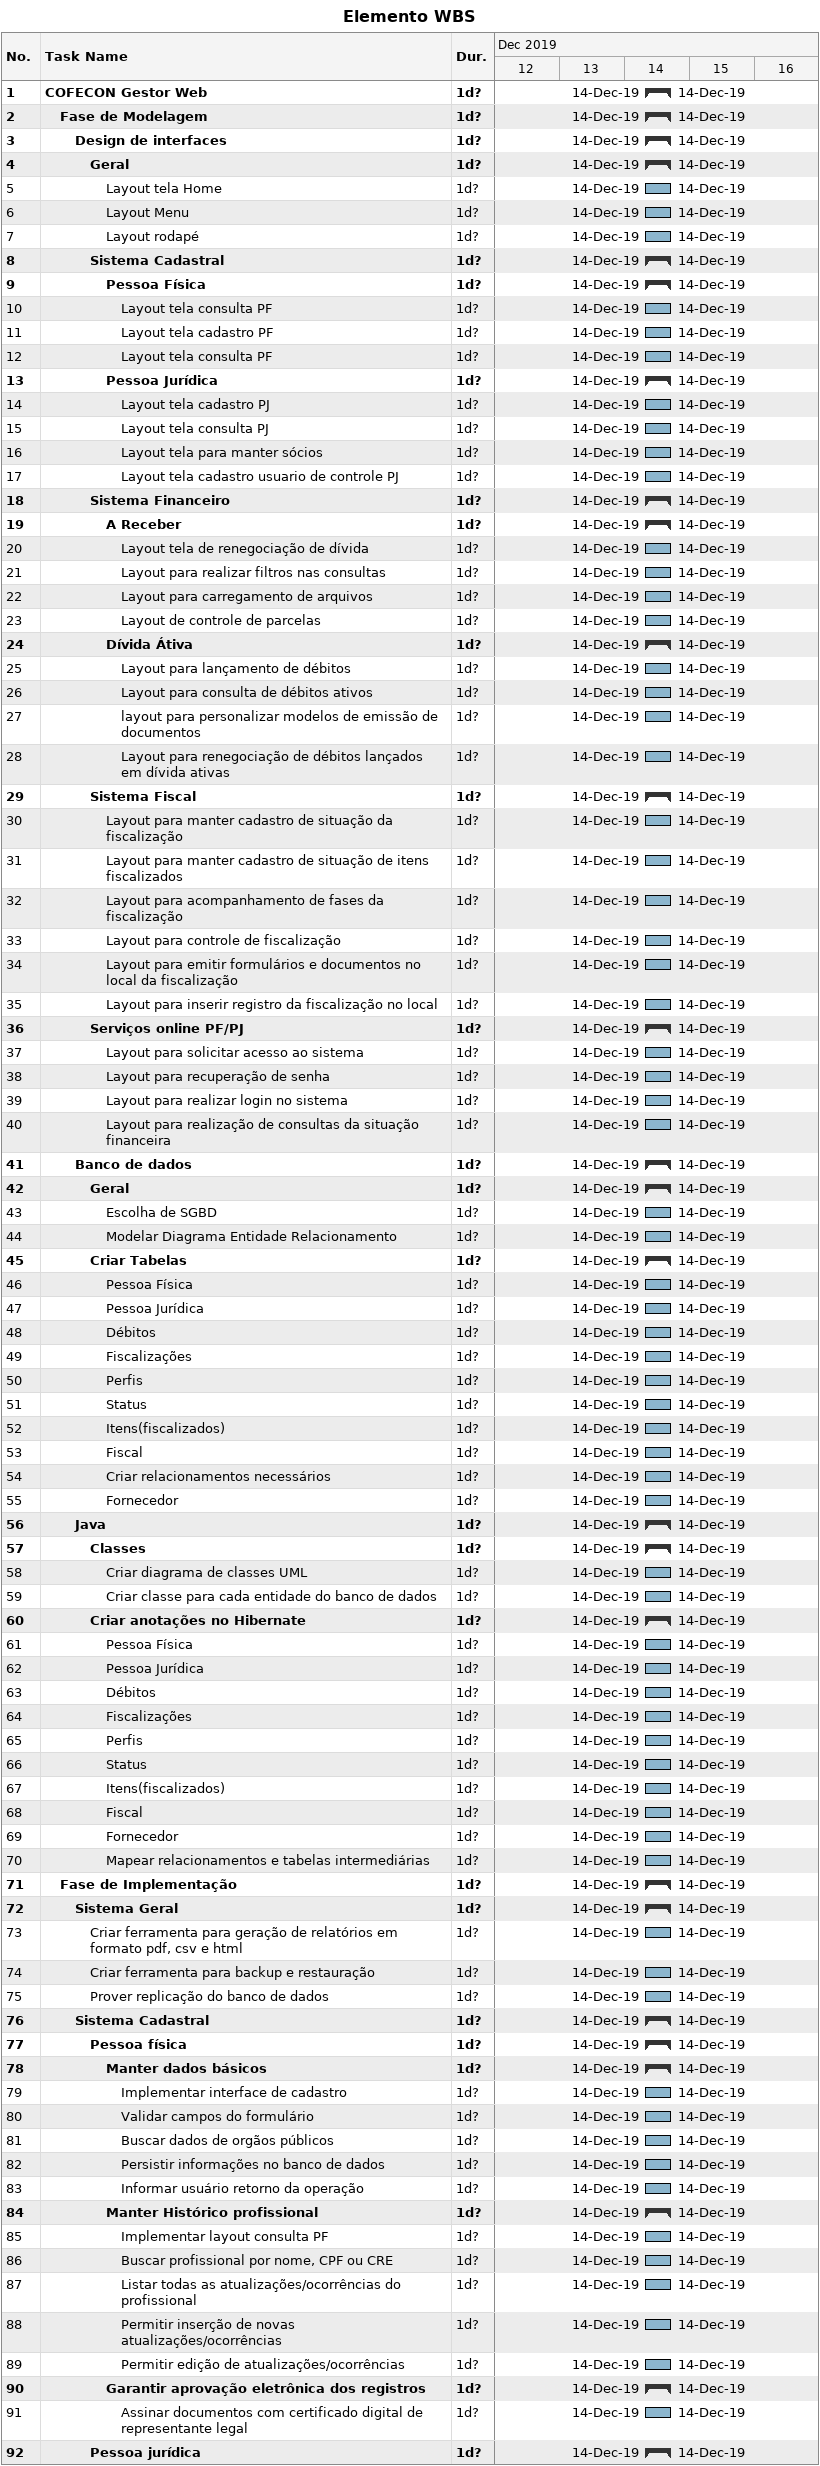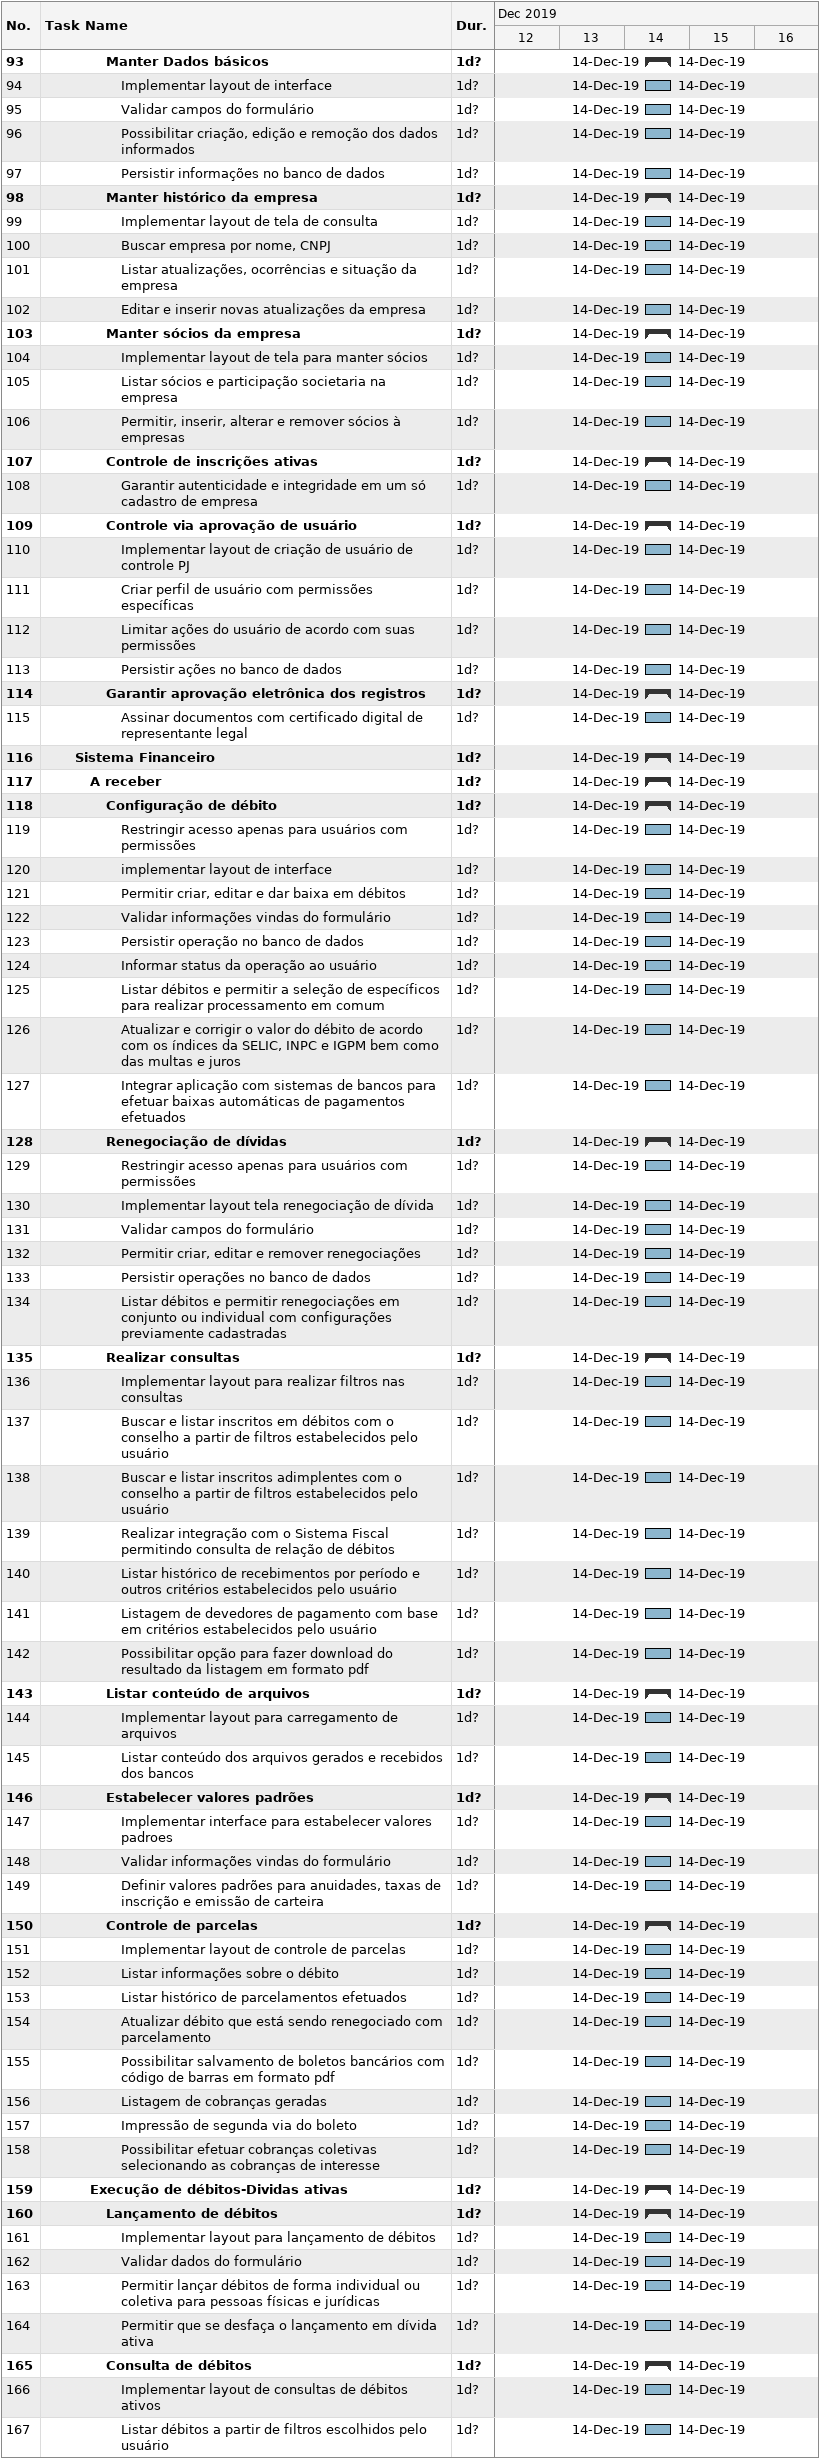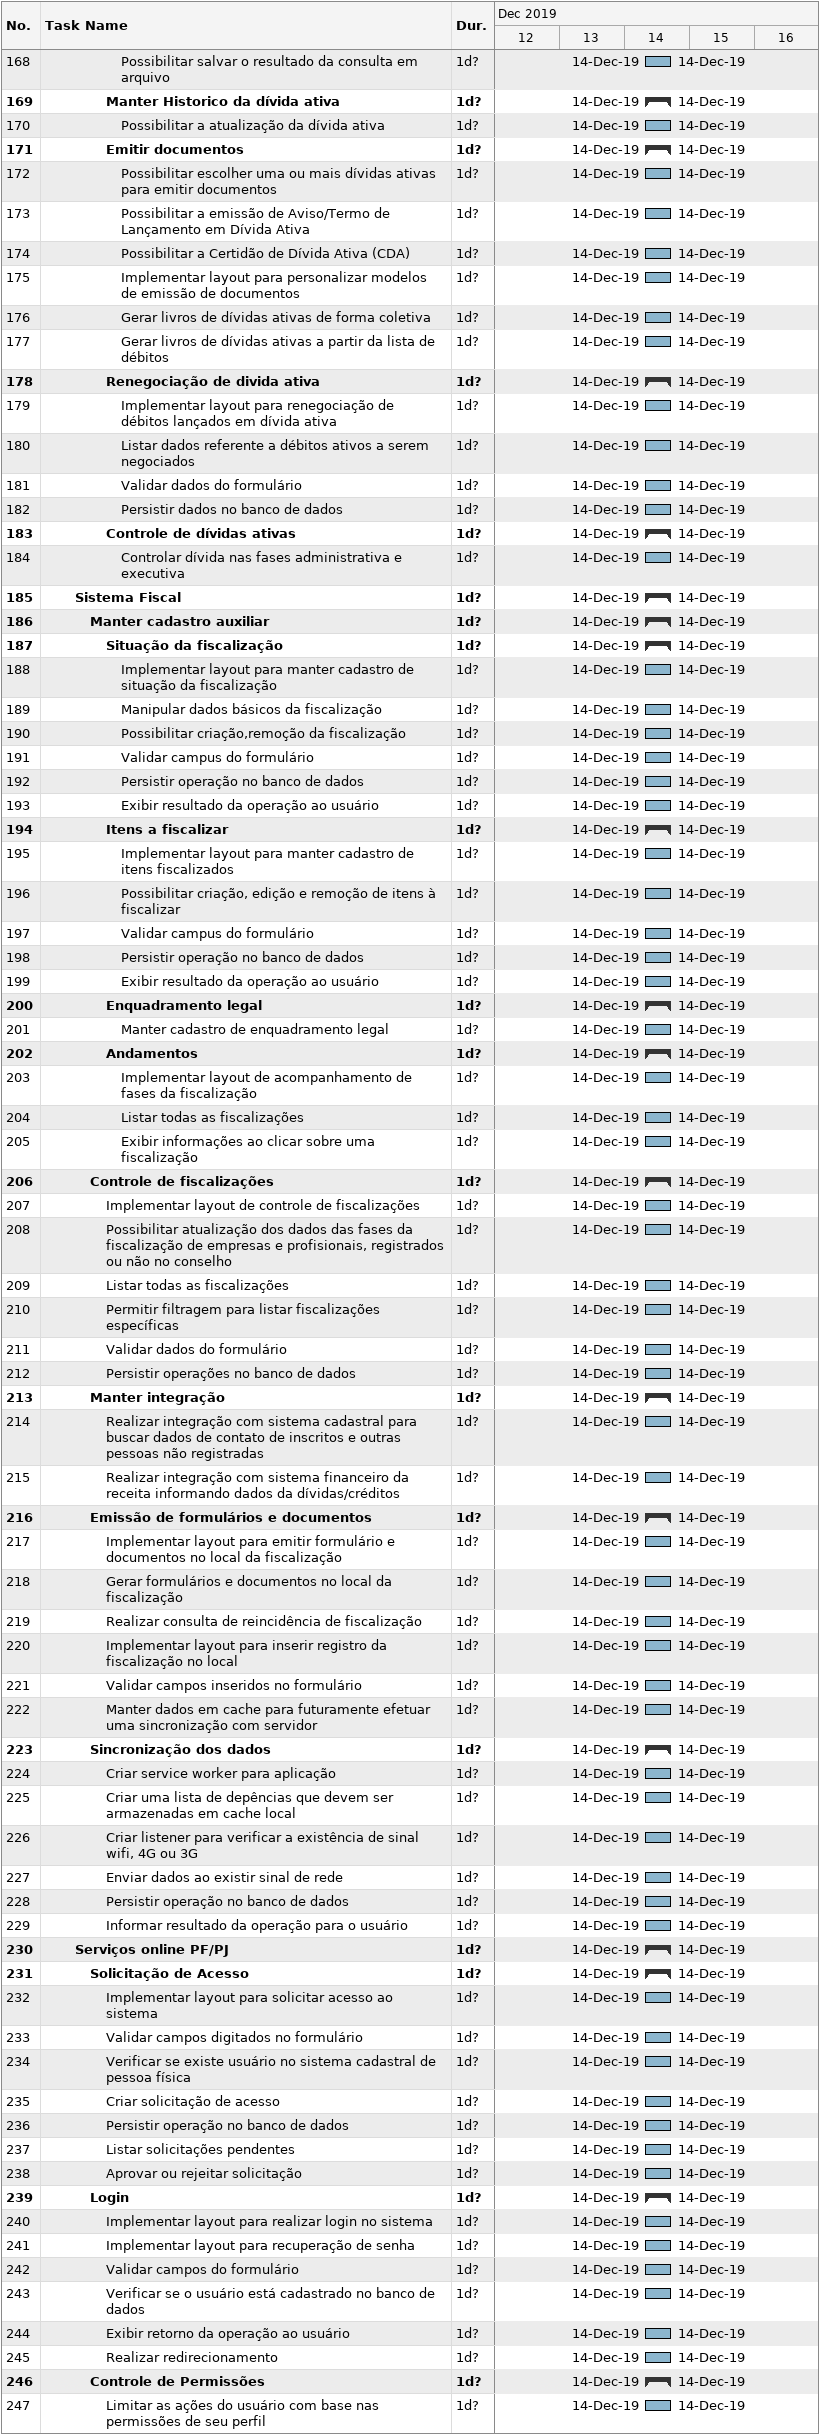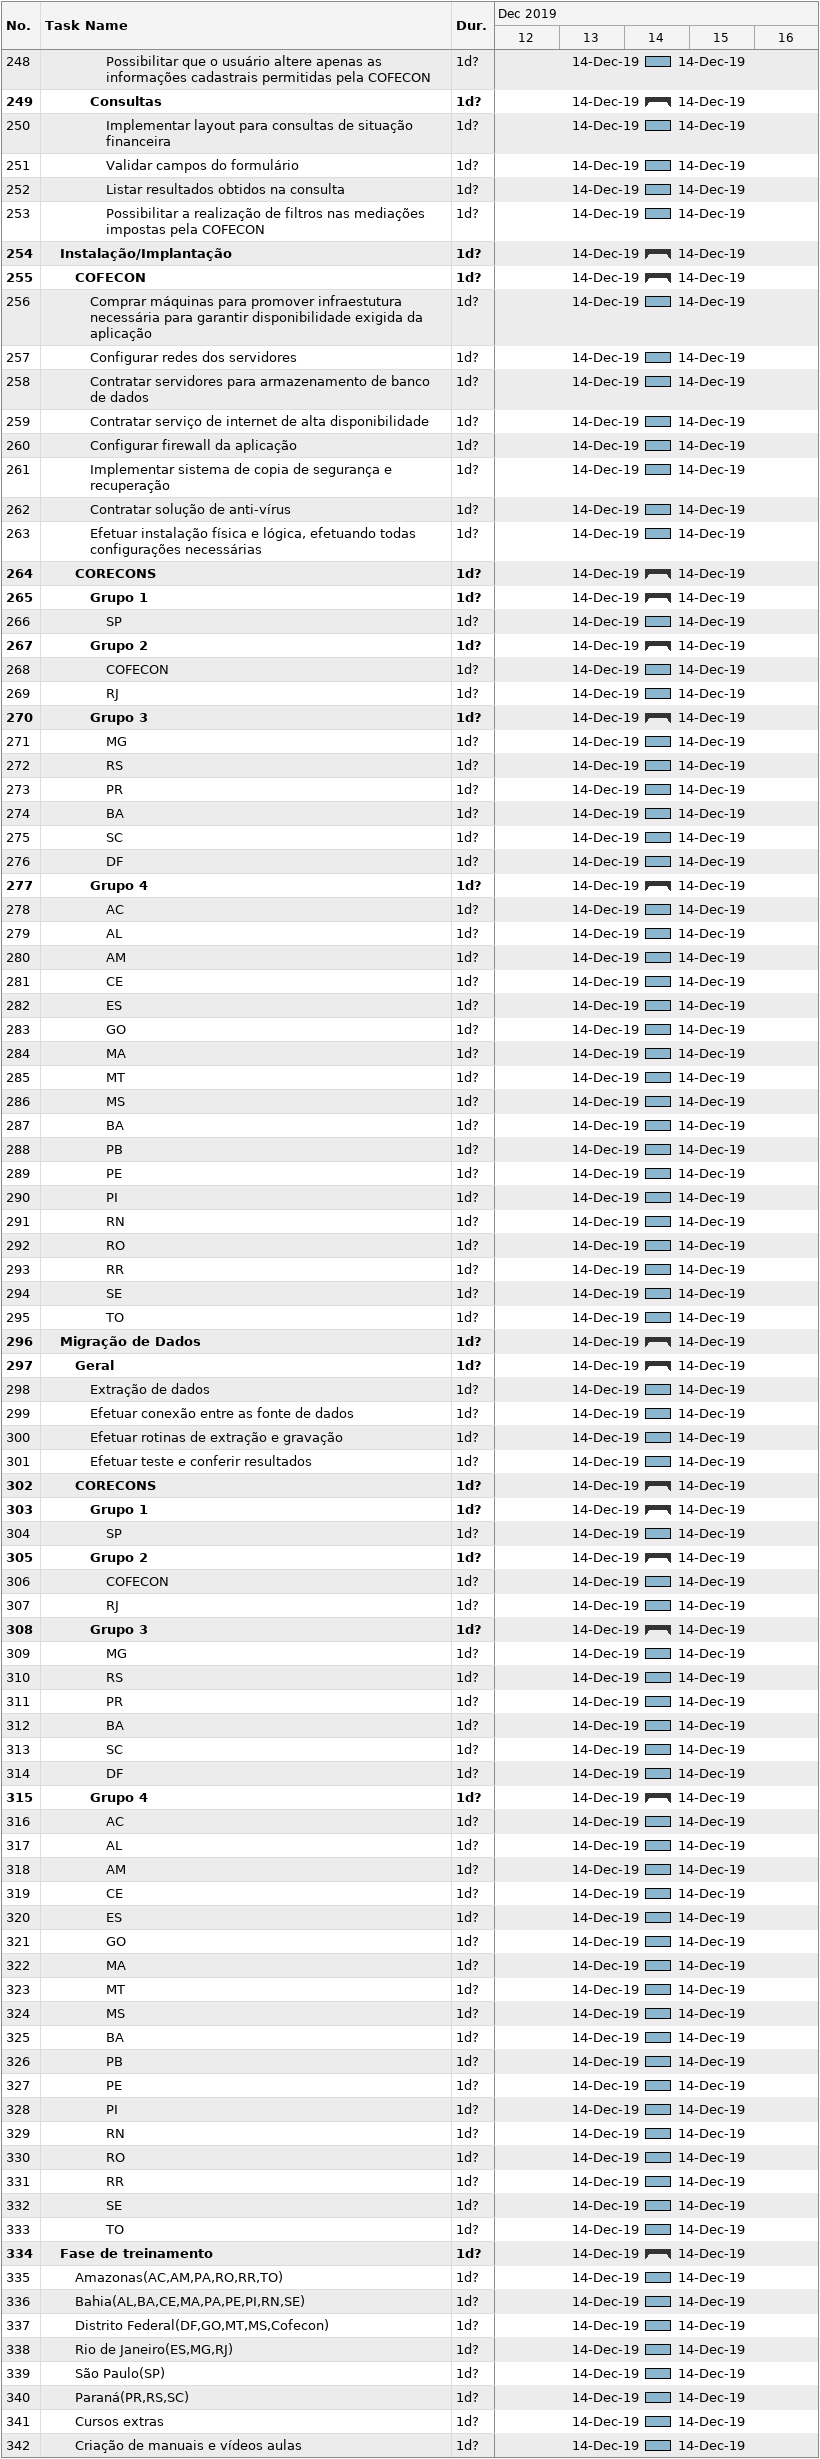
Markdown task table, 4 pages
Elemento WBS

| ID | Level | Task | Duration | Start | Finish |
|---|---|---|---|---|---|
| 1 | 1 | **COFECON Gestor Web** | 1d? | 2019-12-14 | 2019-12-14 |
| 2 | 2 | **Fase de Modelagem** | 1d? | 2019-12-14 | 2019-12-14 |
| 3 | 3 | **Design de interfaces** | 1d? | 2019-12-14 | 2019-12-14 |
| 4 | 4 | **Geral** | 1d? | 2019-12-14 | 2019-12-14 |
| 5 | 5 | Layout tela Home | 1d? | 2019-12-14 | 2019-12-14 |
| 6 | 5 | Layout Menu | 1d? | 2019-12-14 | 2019-12-14 |
| 7 | 5 | Layout rodapé | 1d? | 2019-12-14 | 2019-12-14 |
| 8 | 4 | **Sistema Cadastral** | 1d? | 2019-12-14 | 2019-12-14 |
| 9 | 5 | **Pessoa Física** | 1d? | 2019-12-14 | 2019-12-14 |
| 10 | 6 | Layout tela consulta PF | 1d? | 2019-12-14 | 2019-12-14 |
| 11 | 6 | Layout tela cadastro PF | 1d? | 2019-12-14 | 2019-12-14 |
| 12 | 6 | Layout tela consulta PF | 1d? | 2019-12-14 | 2019-12-14 |
| 13 | 5 | **Pessoa Jurídica** | 1d? | 2019-12-14 | 2019-12-14 |
| 14 | 6 | Layout tela cadastro PJ | 1d? | 2019-12-14 | 2019-12-14 |
| 15 | 6 | Layout tela consulta PJ | 1d? | 2019-12-14 | 2019-12-14 |
| 16 | 6 | Layout tela para manter sócios | 1d? | 2019-12-14 | 2019-12-14 |
| 17 | 6 | Layout tela cadastro usuario de controle PJ | 1d? | 2019-12-14 | 2019-12-14 |
| 18 | 4 | **Sistema Financeiro** | 1d? | 2019-12-14 | 2019-12-14 |
| 19 | 5 | **A Receber** | 1d? | 2019-12-14 | 2019-12-14 |
| 20 | 6 | Layout tela de renegociação de dívida | 1d? | 2019-12-14 | 2019-12-14 |
| 21 | 6 | Layout para realizar filtros nas consultas | 1d? | 2019-12-14 | 2019-12-14 |
| 22 | 6 | Layout para carregamento de arquivos | 1d? | 2019-12-14 | 2019-12-14 |
| 23 | 6 | Layout de controle de parcelas | 1d? | 2019-12-14 | 2019-12-14 |
| 24 | 5 | **Dívida Átiva** | 1d? | 2019-12-14 | 2019-12-14 |
| 25 | 6 | Layout para lançamento de débitos | 1d? | 2019-12-14 | 2019-12-14 |
| 26 | 6 | Layout para consulta de débitos ativos | 1d? | 2019-12-14 | 2019-12-14 |
| 27 | 6 | layout para personalizar modelos de emissão de documentos | 1d? | 2019-12-14 | 2019-12-14 |
| 28 | 6 | Layout para renegociação de débitos lançados em dívida ativas | 1d? | 2019-12-14 | 2019-12-14 |
| 29 | 4 | **Sistema Fiscal** | 1d? | 2019-12-14 | 2019-12-14 |
| 30 | 5 | Layout para manter cadastro de situação da fiscalização | 1d? | 2019-12-14 | 2019-12-14 |
| 31 | 5 | Layout para manter cadastro de situação de itens fiscalizados | 1d? | 2019-12-14 | 2019-12-14 |
| 32 | 5 | Layout para acompanhamento de fases da fiscalização | 1d? | 2019-12-14 | 2019-12-14 |
| 33 | 5 | Layout para controle de fiscalização | 1d? | 2019-12-14 | 2019-12-14 |
| 34 | 5 | Layout para emitir formulários e documentos no local da fiscalização | 1d? | 2019-12-14 | 2019-12-14 |
| 35 | 5 | Layout para inserir registro da fiscalização no local | 1d? | 2019-12-14 | 2019-12-14 |
| 36 | 4 | **Serviços online PF/PJ** | 1d? | 2019-12-14 | 2019-12-14 |
| 37 | 5 | Layout para solicitar acesso ao sistema | 1d? | 2019-12-14 | 2019-12-14 |
| 38 | 5 | Layout para recuperação de senha | 1d? | 2019-12-14 | 2019-12-14 |
| 39 | 5 | Layout para realizar login no sistema | 1d? | 2019-12-14 | 2019-12-14 |
| 40 | 5 | Layout para realização de consultas da situação financeira | 1d? | 2019-12-14 | 2019-12-14 |
| 41 | 3 | **Banco de dados** | 1d? | 2019-12-14 | 2019-12-14 |
| 42 | 4 | **Geral** | 1d? | 2019-12-14 | 2019-12-14 |
| 43 | 5 | Escolha de SGBD | 1d? | 2019-12-14 | 2019-12-14 |
| 44 | 5 | Modelar Diagrama Entidade Relacionamento | 1d? | 2019-12-14 | 2019-12-14 |
| 45 | 4 | **Criar Tabelas** | 1d? | 2019-12-14 | 2019-12-14 |
| 46 | 5 | Pessoa Física | 1d? | 2019-12-14 | 2019-12-14 |
| 47 | 5 | Pessoa Jurídica | 1d? | 2019-12-14 | 2019-12-14 |
| 48 | 5 | Débitos | 1d? | 2019-12-14 | 2019-12-14 |
| 49 | 5 | Fiscalizações | 1d? | 2019-12-14 | 2019-12-14 |
| 50 | 5 | Perfis | 1d? | 2019-12-14 | 2019-12-14 |
| 51 | 5 | Status | 1d? | 2019-12-14 | 2019-12-14 |
| 52 | 5 | Itens(fiscalizados) | 1d? | 2019-12-14 | 2019-12-14 |
| 53 | 5 | Fiscal | 1d? | 2019-12-14 | 2019-12-14 |
| 54 | 5 | Criar relacionamentos necessários | 1d? | 2019-12-14 | 2019-12-14 |
| 55 | 5 | Fornecedor | 1d? | 2019-12-14 | 2019-12-14 |
| 56 | 3 | **Java** | 1d? | 2019-12-14 | 2019-12-14 |
| 57 | 4 | **Classes** | 1d? | 2019-12-14 | 2019-12-14 |
| 58 | 5 | Criar diagrama de classes UML | 1d? | 2019-12-14 | 2019-12-14 |
| 59 | 5 | Criar classe para cada entidade do banco de dados | 1d? | 2019-12-14 | 2019-12-14 |
| 60 | 4 | **Criar anotações no Hibernate** | 1d? | 2019-12-14 | 2019-12-14 |
| 61 | 5 | Pessoa Física | 1d? | 2019-12-14 | 2019-12-14 |
| 62 | 5 | Pessoa Jurídica | 1d? | 2019-12-14 | 2019-12-14 |
| 63 | 5 | Débitos | 1d? | 2019-12-14 | 2019-12-14 |
| 64 | 5 | Fiscalizações | 1d? | 2019-12-14 | 2019-12-14 |
| 65 | 5 | Perfis | 1d? | 2019-12-14 | 2019-12-14 |
| 66 | 5 | Status | 1d? | 2019-12-14 | 2019-12-14 |
| 67 | 5 | Itens(fiscalizados) | 1d? | 2019-12-14 | 2019-12-14 |
| 68 | 5 | Fiscal | 1d? | 2019-12-14 | 2019-12-14 |
| 69 | 5 | Fornecedor | 1d? | 2019-12-14 | 2019-12-14 |
| 70 | 5 | Mapear relacionamentos e tabelas intermediárias | 1d? | 2019-12-14 | 2019-12-14 |
| 71 | 2 | **Fase de Implementação** | 1d? | 2019-12-14 | 2019-12-14 |
| 72 | 3 | **Sistema Geral** | 1d? | 2019-12-14 | 2019-12-14 |
| 73 | 4 | Criar ferramenta para geração de relatórios em formato pdf, csv e html | 1d? | 2019-12-14 | 2019-12-14 |
| 74 | 4 | Criar ferramenta para backup e restauração | 1d? | 2019-12-14 | 2019-12-14 |
| 75 | 4 | Prover replicação do banco de dados | 1d? | 2019-12-14 | 2019-12-14 |
| 76 | 3 | **Sistema Cadastral** | 1d? | 2019-12-14 | 2019-12-14 |
| 77 | 4 | **Pessoa física** | 1d? | 2019-12-14 | 2019-12-14 |
| 78 | 5 | **Manter dados básicos** | 1d? | 2019-12-14 | 2019-12-14 |
| 79 | 6 | Implementar interface de cadastro | 1d? | 2019-12-14 | 2019-12-14 |
| 80 | 6 | Validar campos do formulário | 1d? | 2019-12-14 | 2019-12-14 |
| 81 | 6 | Buscar dados de orgãos públicos | 1d? | 2019-12-14 | 2019-12-14 |
| 82 | 6 | Persistir informações no banco de dados | 1d? | 2019-12-14 | 2019-12-14 |
| 83 | 6 | Informar usuário retorno da operação | 1d? | 2019-12-14 | 2019-12-14 |
| 84 | 5 | **Manter Histórico profissional** | 1d? | 2019-12-14 | 2019-12-14 |
| 85 | 6 | Implementar layout consulta PF | 1d? | 2019-12-14 | 2019-12-14 |
| 86 | 6 | Buscar profissional por nome, CPF ou CRE | 1d? | 2019-12-14 | 2019-12-14 |
| 87 | 6 | Listar todas as atualizações/ocorrências do profissional | 1d? | 2019-12-14 | 2019-12-14 |
| 88 | 6 | Permitir inserção de novas atualizações/ocorrências | 1d? | 2019-12-14 | 2019-12-14 |
| 89 | 6 | Permitir edição de atualizações/ocorrências | 1d? | 2019-12-14 | 2019-12-14 |
| 90 | 5 | **Garantir aprovação eletrônica dos registros** | 1d? | 2019-12-14 | 2019-12-14 |
| 91 | 6 | Assinar documentos com certificado digital de representante legal | 1d? | 2019-12-14 | 2019-12-14 |
| 92 | 4 | **Pessoa jurídica** | 1d? | 2019-12-14 | 2019-12-14 |
| 93 | 5 | **Manter Dados básicos** | 1d? | 2019-12-14 | 2019-12-14 |
| 94 | 6 | Implementar layout de interface | 1d? | 2019-12-14 | 2019-12-14 |
| 95 | 6 | Validar campos do formulário | 1d? | 2019-12-14 | 2019-12-14 |
| 96 | 6 | Possibilitar criação, edição e remoção dos dados informados | 1d? | 2019-12-14 | 2019-12-14 |
| 97 | 6 | Persistir informações no banco de dados | 1d? | 2019-12-14 | 2019-12-14 |
| 98 | 5 | **Manter histórico da empresa** | 1d? | 2019-12-14 | 2019-12-14 |
| 99 | 6 | Implementar layout de tela de consulta | 1d? | 2019-12-14 | 2019-12-14 |
| 100 | 6 | Buscar empresa por nome, CNPJ | 1d? | 2019-12-14 | 2019-12-14 |
| 101 | 6 | Listar atualizações, ocorrências e situação da empresa | 1d? | 2019-12-14 | 2019-12-14 |
| 102 | 6 | Editar e inserir novas atualizações da empresa | 1d? | 2019-12-14 | 2019-12-14 |
| 103 | 5 | **Manter sócios da empresa** | 1d? | 2019-12-14 | 2019-12-14 |
| 104 | 6 | Implementar layout de tela para manter sócios | 1d? | 2019-12-14 | 2019-12-14 |
| 105 | 6 | Listar sócios e participação societaria na empresa | 1d? | 2019-12-14 | 2019-12-14 |
| 106 | 6 | Permitir, inserir, alterar e remover sócios à empresas | 1d? | 2019-12-14 | 2019-12-14 |
| 107 | 5 | **Controle de inscrições ativas** | 1d? | 2019-12-14 | 2019-12-14 |
| 108 | 6 | Garantir autenticidade e integridade em um só cadastro de empresa | 1d? | 2019-12-14 | 2019-12-14 |
| 109 | 5 | **Controle via aprovação de usuário** | 1d? | 2019-12-14 | 2019-12-14 |
| 110 | 6 | Implementar layout de criação de usuário de controle PJ | 1d? | 2019-12-14 | 2019-12-14 |
| 111 | 6 | Criar perfil de usuário com permissões específicas | 1d? | 2019-12-14 | 2019-12-14 |
| 112 | 6 | Limitar ações do usuário de acordo com suas permissões | 1d? | 2019-12-14 | 2019-12-14 |
| 113 | 6 | Persistir ações no banco de dados | 1d? | 2019-12-14 | 2019-12-14 |
| 114 | 5 | **Garantir aprovação eletrônica dos registros** | 1d? | 2019-12-14 | 2019-12-14 |
| 115 | 6 | Assinar documentos com certificado digital de representante legal | 1d? | 2019-12-14 | 2019-12-14 |
| 116 | 3 | **Sistema Financeiro** | 1d? | 2019-12-14 | 2019-12-14 |
| 117 | 4 | **A receber** | 1d? | 2019-12-14 | 2019-12-14 |
| 118 | 5 | **Configuração de débito** | 1d? | 2019-12-14 | 2019-12-14 |
| 119 | 6 | Restringir acesso apenas para usuários com permissões | 1d? | 2019-12-14 | 2019-12-14 |
| 120 | 6 | implementar layout de interface | 1d? | 2019-12-14 | 2019-12-14 |
| 121 | 6 | Permitir criar, editar e dar baixa em débitos | 1d? | 2019-12-14 | 2019-12-14 |
| 122 | 6 | Validar informações vindas do formulário | 1d? | 2019-12-14 | 2019-12-14 |
| 123 | 6 | Persistir operação no banco de dados | 1d? | 2019-12-14 | 2019-12-14 |
| 124 | 6 | Informar status da operação ao usuário | 1d? | 2019-12-14 | 2019-12-14 |
| 125 | 6 | Listar débitos e permitir a seleção de específicos para realizar processamento em comum | 1d? | 2019-12-14 | 2019-12-14 |
| 126 | 6 | Atualizar e corrigir o valor do débito de acordo com os índices da SELIC, INPC e IGPM bem como das multas e juros | 1d? | 2019-12-14 | 2019-12-14 |
| 127 | 6 | Integrar aplicação com sistemas de bancos para efetuar baixas automáticas de pagamentos efetuados | 1d? | 2019-12-14 | 2019-12-14 |
| 128 | 5 | **Renegociação de dívidas** | 1d? | 2019-12-14 | 2019-12-14 |
| 129 | 6 | Restringir acesso apenas para usuários com permissões | 1d? | 2019-12-14 | 2019-12-14 |
| 130 | 6 | Implementar layout tela renegociação de dívida | 1d? | 2019-12-14 | 2019-12-14 |
| 131 | 6 | Validar campos do formulário | 1d? | 2019-12-14 | 2019-12-14 |
| 132 | 6 | Permitir criar, editar e remover renegociações | 1d? | 2019-12-14 | 2019-12-14 |
| 133 | 6 | Persistir operações no banco de dados | 1d? | 2019-12-14 | 2019-12-14 |
| 134 | 6 | Listar débitos e permitir renegociações em conjunto ou individual com configurações previamente cadastradas | 1d? | 2019-12-14 | 2019-12-14 |
| 135 | 5 | **Realizar consultas** | 1d? | 2019-12-14 | 2019-12-14 |
| 136 | 6 | Implementar layout para realizar filtros nas consultas | 1d? | 2019-12-14 | 2019-12-14 |
| 137 | 6 | Buscar e listar inscritos em débitos com o conselho a partir de filtros estabelecidos pelo usuário | 1d? | 2019-12-14 | 2019-12-14 |
| 138 | 6 | Buscar e listar inscritos adimplentes com o conselho a partir de filtros estabelecidos pelo usuário | 1d? | 2019-12-14 | 2019-12-14 |
| 139 | 6 | Realizar integração com o Sistema Fiscal permitindo consulta de relação de débitos | 1d? | 2019-12-14 | 2019-12-14 |
| 140 | 6 | Listar histórico de recebimentos por período e outros critérios estabelecidos pelo usuário | 1d? | 2019-12-14 | 2019-12-14 |
| 141 | 6 | Listagem de devedores de pagamento com base em critérios estabelecidos pelo usuário | 1d? | 2019-12-14 | 2019-12-14 |
| 142 | 6 | Possibilitar opção para fazer download do resultado da listagem em formato pdf | 1d? | 2019-12-14 | 2019-12-14 |
| 143 | 5 | **Listar conteúdo de arquivos** | 1d? | 2019-12-14 | 2019-12-14 |
| 144 | 6 | Implementar layout para carregamento de arquivos | 1d? | 2019-12-14 | 2019-12-14 |
| 145 | 6 | Listar conteúdo dos arquivos gerados e recebidos dos bancos | 1d? | 2019-12-14 | 2019-12-14 |
| 146 | 5 | **Estabelecer valores padrões** | 1d? | 2019-12-14 | 2019-12-14 |
| 147 | 6 | Implementar interface para estabelecer valores padroes | 1d? | 2019-12-14 | 2019-12-14 |
| 148 | 6 | Validar informações vindas do formulário | 1d? | 2019-12-14 | 2019-12-14 |
| 149 | 6 | Definir valores padrões para anuidades, taxas de inscrição e emissão de carteira | 1d? | 2019-12-14 | 2019-12-14 |
| 150 | 5 | **Controle de parcelas** | 1d? | 2019-12-14 | 2019-12-14 |
| 151 | 6 | Implementar layout de controle de parcelas | 1d? | 2019-12-14 | 2019-12-14 |
| 152 | 6 | Listar informações sobre o débito | 1d? | 2019-12-14 | 2019-12-14 |
| 153 | 6 | Listar histórico de parcelamentos efetuados | 1d? | 2019-12-14 | 2019-12-14 |
| 154 | 6 | Atualizar débito que está sendo renegociado com parcelamento | 1d? | 2019-12-14 | 2019-12-14 |
| 155 | 6 | Possibilitar salvamento de boletos bancários com código de barras em formato pdf | 1d? | 2019-12-14 | 2019-12-14 |
| 156 | 6 | Listagem de cobranças geradas | 1d? | 2019-12-14 | 2019-12-14 |
| 157 | 6 | Impressão de segunda via do boleto | 1d? | 2019-12-14 | 2019-12-14 |
| 158 | 6 | Possibilitar efetuar cobranças coletivas selecionando as cobranças de interesse | 1d? | 2019-12-14 | 2019-12-14 |
| 159 | 4 | **Execução de débitos-Dividas ativas** | 1d? | 2019-12-14 | 2019-12-14 |
| 160 | 5 | **Lançamento de débitos** | 1d? | 2019-12-14 | 2019-12-14 |
| 161 | 6 | Implementar layout para lançamento de débitos | 1d? | 2019-12-14 | 2019-12-14 |
| 162 | 6 | Validar dados do formulário | 1d? | 2019-12-14 | 2019-12-14 |
| 163 | 6 | Permitir lançar débitos de forma individual ou coletiva para pessoas físicas e jurídicas | 1d? | 2019-12-14 | 2019-12-14 |
| 164 | 6 | Permitir que se desfaça o lançamento em dívida ativa | 1d? | 2019-12-14 | 2019-12-14 |
| 165 | 5 | **Consulta de débitos** | 1d? | 2019-12-14 | 2019-12-14 |
| 166 | 6 | Implementar layout de consultas de débitos ativos | 1d? | 2019-12-14 | 2019-12-14 |
| 167 | 6 | Listar débitos a partir de filtros escolhidos pelo usuário | 1d? | 2019-12-14 | 2019-12-14 |
| 168 | 6 | Possibilitar salvar o resultado da consulta em arquivo | 1d? | 2019-12-14 | 2019-12-14 |
| 169 | 5 | **Manter Historico da dívida ativa** | 1d? | 2019-12-14 | 2019-12-14 |
| 170 | 6 | Possibilitar a atualização da dívida ativa | 1d? | 2019-12-14 | 2019-12-14 |
| 171 | 5 | **Emitir documentos** | 1d? | 2019-12-14 | 2019-12-14 |
| 172 | 6 | Possibilitar escolher uma ou mais dívidas ativas para emitir documentos | 1d? | 2019-12-14 | 2019-12-14 |
| 173 | 6 | Possibilitar a emissão de Aviso/Termo de Lançamento em Dívida Ativa | 1d? | 2019-12-14 | 2019-12-14 |
| 174 | 6 | Possibilitar a Certidão de Dívida Ativa (CDA) | 1d? | 2019-12-14 | 2019-12-14 |
| 175 | 6 | Implementar layout para personalizar modelos de emissão de documentos | 1d? | 2019-12-14 | 2019-12-14 |
| 176 | 6 | Gerar livros de dívidas ativas de forma coletiva | 1d? | 2019-12-14 | 2019-12-14 |
| 177 | 6 | Gerar livros de dívidas ativas a partir da lista de débitos | 1d? | 2019-12-14 | 2019-12-14 |
| 178 | 5 | **Renegociação de divida ativa** | 1d? | 2019-12-14 | 2019-12-14 |
| 179 | 6 | Implementar layout para renegociação de débitos lançados em dívida ativa | 1d? | 2019-12-14 | 2019-12-14 |
| 180 | 6 | Listar dados referente a débitos ativos a serem negociados | 1d? | 2019-12-14 | 2019-12-14 |
| 181 | 6 | Validar dados do formulário | 1d? | 2019-12-14 | 2019-12-14 |
| 182 | 6 | Persistir dados no banco de dados | 1d? | 2019-12-14 | 2019-12-14 |
| 183 | 5 | **Controle de dívidas ativas** | 1d? | 2019-12-14 | 2019-12-14 |
| 184 | 6 | Controlar dívida nas fases administrativa e executiva | 1d? | 2019-12-14 | 2019-12-14 |
| 185 | 3 | **Sistema Fiscal** | 1d? | 2019-12-14 | 2019-12-14 |
| 186 | 4 | **Manter cadastro auxiliar** | 1d? | 2019-12-14 | 2019-12-14 |
| 187 | 5 | **Situação da fiscalização** | 1d? | 2019-12-14 | 2019-12-14 |
| 188 | 6 | Implementar layout para manter cadastro de situação da fiscalização | 1d? | 2019-12-14 | 2019-12-14 |
| 189 | 6 | Manipular dados básicos da fiscalização | 1d? | 2019-12-14 | 2019-12-14 |
| 190 | 6 | Possibilitar criação,remoção da fiscalização | 1d? | 2019-12-14 | 2019-12-14 |
| 191 | 6 | Validar campus do formulário | 1d? | 2019-12-14 | 2019-12-14 |
| 192 | 6 | Persistir operação no banco de dados | 1d? | 2019-12-14 | 2019-12-14 |
| 193 | 6 | Exibir resultado da operação ao usuário | 1d? | 2019-12-14 | 2019-12-14 |
| 194 | 5 | **Itens a fiscalizar** | 1d? | 2019-12-14 | 2019-12-14 |
| 195 | 6 | Implementar layout para manter cadastro de itens fiscalizados | 1d? | 2019-12-14 | 2019-12-14 |
| 196 | 6 | Possibilitar criação, edição e remoção de itens à fiscalizar | 1d? | 2019-12-14 | 2019-12-14 |
| 197 | 6 | Validar campus do formulário | 1d? | 2019-12-14 | 2019-12-14 |
| 198 | 6 | Persistir operação no banco de dados | 1d? | 2019-12-14 | 2019-12-14 |
| 199 | 6 | Exibir resultado da operação ao usuário | 1d? | 2019-12-14 | 2019-12-14 |
| 200 | 5 | **Enquadramento legal** | 1d? | 2019-12-14 | 2019-12-14 |
| 201 | 6 | Manter cadastro de enquadramento legal | 1d? | 2019-12-14 | 2019-12-14 |
| 202 | 5 | **Andamentos** | 1d? | 2019-12-14 | 2019-12-14 |
| 203 | 6 | Implementar layout de acompanhamento de fases da fiscalização | 1d? | 2019-12-14 | 2019-12-14 |
| 204 | 6 | Listar todas as fiscalizações | 1d? | 2019-12-14 | 2019-12-14 |
| 205 | 6 | Exibir informações ao clicar sobre uma fiscalização | 1d? | 2019-12-14 | 2019-12-14 |
| 206 | 4 | **Controle de fiscalizações** | 1d? | 2019-12-14 | 2019-12-14 |
| 207 | 5 | Implementar layout de controle de fiscalizações | 1d? | 2019-12-14 | 2019-12-14 |
| 208 | 5 | Possibilitar atualização dos dados das fases da fiscalização de empresas e profisionais, registrados ou não no conselho | 1d? | 2019-12-14 | 2019-12-14 |
| 209 | 5 | Listar todas as fiscalizações | 1d? | 2019-12-14 | 2019-12-14 |
| 210 | 5 | Permitir filtragem para listar fiscalizações específicas | 1d? | 2019-12-14 | 2019-12-14 |
| 211 | 5 | Validar dados do formulário | 1d? | 2019-12-14 | 2019-12-14 |
| 212 | 5 | Persistir operações no banco de dados | 1d? | 2019-12-14 | 2019-12-14 |
| 213 | 4 | **Manter integração** | 1d? | 2019-12-14 | 2019-12-14 |
| 214 | 5 | Realizar integração com sistema cadastral para buscar dados de contato de inscritos e outras pessoas não registradas | 1d? | 2019-12-14 | 2019-12-14 |
| 215 | 5 | Realizar integração com sistema financeiro da receita informando dados da dívidas/créditos | 1d? | 2019-12-14 | 2019-12-14 |
| 216 | 4 | **Emissão de formulários e documentos** | 1d? | 2019-12-14 | 2019-12-14 |
| 217 | 5 | Implementar layout para emitir formulário e documentos no local da fiscalização | 1d? | 2019-12-14 | 2019-12-14 |
| 218 | 5 | Gerar formulários e documentos no local da fiscalização | 1d? | 2019-12-14 | 2019-12-14 |
| 219 | 5 | Realizar consulta de reincidência de fiscalização | 1d? | 2019-12-14 | 2019-12-14 |
| 220 | 5 | Implementar layout para inserir registro da fiscalização no local | 1d? | 2019-12-14 | 2019-12-14 |
| 221 | 5 | Validar campos inseridos no formulário | 1d? | 2019-12-14 | 2019-12-14 |
| 222 | 5 | Manter dados em cache para futuramente efetuar uma sincronização com servidor | 1d? | 2019-12-14 | 2019-12-14 |
| 223 | 4 | **Sincronização dos dados** | 1d? | 2019-12-14 | 2019-12-14 |
| 224 | 5 | Criar service worker para aplicação | 1d? | 2019-12-14 | 2019-12-14 |
| 225 | 5 | Criar uma lista de depências que devem ser armazenadas em cache local | 1d? | 2019-12-14 | 2019-12-14 |
| 226 | 5 | Criar listener para verificar a existência de sinal wifi, 4G ou 3G | 1d? | 2019-12-14 | 2019-12-14 |
| 227 | 5 | Enviar dados ao existir sinal de rede | 1d? | 2019-12-14 | 2019-12-14 |
| 228 | 5 | Persistir operação no banco de dados | 1d? | 2019-12-14 | 2019-12-14 |
| 229 | 5 | Informar resultado da operação para o usuário | 1d? | 2019-12-14 | 2019-12-14 |
| 230 | 3 | **Serviços online PF/PJ** | 1d? | 2019-12-14 | 2019-12-14 |
| 231 | 4 | **Solicitação de Acesso** | 1d? | 2019-12-14 | 2019-12-14 |
| 232 | 5 | Implementar layout para solicitar acesso ao sistema | 1d? | 2019-12-14 | 2019-12-14 |
| 233 | 5 | Validar campos digitados no formulário | 1d? | 2019-12-14 | 2019-12-14 |
| 234 | 5 | Verificar se existe usuário no sistema cadastral de pessoa física | 1d? | 2019-12-14 | 2019-12-14 |
| 235 | 5 | Criar solicitação de acesso | 1d? | 2019-12-14 | 2019-12-14 |
| 236 | 5 | Persistir operação no banco de dados | 1d? | 2019-12-14 | 2019-12-14 |
| 237 | 5 | Listar solicitações pendentes | 1d? | 2019-12-14 | 2019-12-14 |
| 238 | 5 | Aprovar ou rejeitar solicitação | 1d? | 2019-12-14 | 2019-12-14 |
| 239 | 4 | **Login** | 1d? | 2019-12-14 | 2019-12-14 |
| 240 | 5 | Implementar layout para realizar login no sistema | 1d? | 2019-12-14 | 2019-12-14 |
| 241 | 5 | Implementar layout para recuperação de senha | 1d? | 2019-12-14 | 2019-12-14 |
| 242 | 5 | Validar campos do formulário | 1d? | 2019-12-14 | 2019-12-14 |
| 243 | 5 | Verificar se o usuário está cadastrado no banco de dados | 1d? | 2019-12-14 | 2019-12-14 |
| 244 | 5 | Exibir retorno da operação ao usuário | 1d? | 2019-12-14 | 2019-12-14 |
| 245 | 5 | Realizar redirecionamento | 1d? | 2019-12-14 | 2019-12-14 |
| 246 | 4 | **Controle de Permissões** | 1d? | 2019-12-14 | 2019-12-14 |
| 247 | 5 | Limitar as ações do usuário com base nas permissões de seu perfil | 1d? | 2019-12-14 | 2019-12-14 |
| 248 | 5 | Possibilitar que o usuário altere apenas as informações cadastrais permitidas pela COFECON | 1d? | 2019-12-14 | 2019-12-14 |
| 249 | 4 | **Consultas** | 1d? | 2019-12-14 | 2019-12-14 |
| 250 | 5 | Implementar layout para consultas de situação financeira | 1d? | 2019-12-14 | 2019-12-14 |
| 251 | 5 | Validar campos do formulário | 1d? | 2019-12-14 | 2019-12-14 |
| 252 | 5 | Listar resultados obtidos na consulta | 1d? | 2019-12-14 | 2019-12-14 |
| 253 | 5 | Possibilitar a realização de filtros nas mediações impostas pela COFECON | 1d? | 2019-12-14 | 2019-12-14 |
| 254 | 2 | **Instalação/Implantação** | 1d? | 2019-12-14 | 2019-12-14 |
| 255 | 3 | **COFECON** | 1d? | 2019-12-14 | 2019-12-14 |
| 256 | 4 | Comprar máquinas para promover infraestutura necessária para garantir disponibilidade exigida da aplicação | 1d? | 2019-12-14 | 2019-12-14 |
| 257 | 4 | Configurar redes dos servidores | 1d? | 2019-12-14 | 2019-12-14 |
| 258 | 4 | Contratar servidores para armazenamento de banco de dados | 1d? | 2019-12-14 | 2019-12-14 |
| 259 | 4 | Contratar serviço de internet de alta disponibilidade | 1d? | 2019-12-14 | 2019-12-14 |
| 260 | 4 | Configurar firewall da aplicação | 1d? | 2019-12-14 | 2019-12-14 |
| 261 | 4 | Implementar sistema de copia de segurança e recuperação | 1d? | 2019-12-14 | 2019-12-14 |
| 262 | 4 | Contratar solução de anti-vírus | 1d? | 2019-12-14 | 2019-12-14 |
| 263 | 4 | Efetuar instalação física e lógica, efetuando todas configurações necessárias | 1d? | 2019-12-14 | 2019-12-14 |
| 264 | 3 | **CORECONS** | 1d? | 2019-12-14 | 2019-12-14 |
| 265 | 4 | **Grupo 1** | 1d? | 2019-12-14 | 2019-12-14 |
| 266 | 5 | SP | 1d? | 2019-12-14 | 2019-12-14 |
| 267 | 4 | **Grupo 2** | 1d? | 2019-12-14 | 2019-12-14 |
| 268 | 5 | COFECON | 1d? | 2019-12-14 | 2019-12-14 |
| 269 | 5 | RJ | 1d? | 2019-12-14 | 2019-12-14 |
| 270 | 4 | **Grupo 3** | 1d? | 2019-12-14 | 2019-12-14 |
| 271 | 5 | MG | 1d? | 2019-12-14 | 2019-12-14 |
| 272 | 5 | RS | 1d? | 2019-12-14 | 2019-12-14 |
| 273 | 5 | PR | 1d? | 2019-12-14 | 2019-12-14 |
| 274 | 5 | BA | 1d? | 2019-12-14 | 2019-12-14 |
| 275 | 5 | SC | 1d? | 2019-12-14 | 2019-12-14 |
| 276 | 5 | DF | 1d? | 2019-12-14 | 2019-12-14 |
| 277 | 4 | **Grupo 4** | 1d? | 2019-12-14 | 2019-12-14 |
| 278 | 5 | AC | 1d? | 2019-12-14 | 2019-12-14 |
| 279 | 5 | AL | 1d? | 2019-12-14 | 2019-12-14 |
| 280 | 5 | AM | 1d? | 2019-12-14 | 2019-12-14 |
| 281 | 5 | CE | 1d? | 2019-12-14 | 2019-12-14 |
| 282 | 5 | ES | 1d? | 2019-12-14 | 2019-12-14 |
| 283 | 5 | GO | 1d? | 2019-12-14 | 2019-12-14 |
| 284 | 5 | MA | 1d? | 2019-12-14 | 2019-12-14 |
| 285 | 5 | MT | 1d? | 2019-12-14 | 2019-12-14 |
| 286 | 5 | MS | 1d? | 2019-12-14 | 2019-12-14 |
| 287 | 5 | BA | 1d? | 2019-12-14 | 2019-12-14 |
| 288 | 5 | PB | 1d? | 2019-12-14 | 2019-12-14 |
| 289 | 5 | PE | 1d? | 2019-12-14 | 2019-12-14 |
| 290 | 5 | PI | 1d? | 2019-12-14 | 2019-12-14 |
| 291 | 5 | RN | 1d? | 2019-12-14 | 2019-12-14 |
| 292 | 5 | RO | 1d? | 2019-12-14 | 2019-12-14 |
| 293 | 5 | RR | 1d? | 2019-12-14 | 2019-12-14 |
| 294 | 5 | SE | 1d? | 2019-12-14 | 2019-12-14 |
| 295 | 5 | TO | 1d? | 2019-12-14 | 2019-12-14 |
| 296 | 2 | **Migração de Dados** | 1d? | 2019-12-14 | 2019-12-14 |
| 297 | 3 | **Geral** | 1d? | 2019-12-14 | 2019-12-14 |
| 298 | 4 | Extração de dados | 1d? | 2019-12-14 | 2019-12-14 |
| 299 | 4 | Efetuar conexão entre as fonte de dados | 1d? | 2019-12-14 | 2019-12-14 |
| 300 | 4 | Efetuar rotinas de extração e gravação | 1d? | 2019-12-14 | 2019-12-14 |
| 301 | 4 | Efetuar teste e conferir resultados | 1d? | 2019-12-14 | 2019-12-14 |
| 302 | 3 | **CORECONS** | 1d? | 2019-12-14 | 2019-12-14 |
| 303 | 4 | **Grupo 1** | 1d? | 2019-12-14 | 2019-12-14 |
| 304 | 5 | SP | 1d? | 2019-12-14 | 2019-12-14 |
| 305 | 4 | **Grupo 2** | 1d? | 2019-12-14 | 2019-12-14 |
| 306 | 5 | COFECON | 1d? | 2019-12-14 | 2019-12-14 |
| 307 | 5 | RJ | 1d? | 2019-12-14 | 2019-12-14 |
| 308 | 4 | **Grupo 3** | 1d? | 2019-12-14 | 2019-12-14 |
| 309 | 5 | MG | 1d? | 2019-12-14 | 2019-12-14 |
| 310 | 5 | RS | 1d? | 2019-12-14 | 2019-12-14 |
| 311 | 5 | PR | 1d? | 2019-12-14 | 2019-12-14 |
| 312 | 5 | BA | 1d? | 2019-12-14 | 2019-12-14 |
| 313 | 5 | SC | 1d? | 2019-12-14 | 2019-12-14 |
| 314 | 5 | DF | 1d? | 2019-12-14 | 2019-12-14 |
| 315 | 4 | **Grupo 4** | 1d? | 2019-12-14 | 2019-12-14 |
| 316 | 5 | AC | 1d? | 2019-12-14 | 2019-12-14 |
| 317 | 5 | AL | 1d? | 2019-12-14 | 2019-12-14 |
| 318 | 5 | AM | 1d? | 2019-12-14 | 2019-12-14 |
| 319 | 5 | CE | 1d? | 2019-12-14 | 2019-12-14 |
| 320 | 5 | ES | 1d? | 2019-12-14 | 2019-12-14 |
| 321 | 5 | GO | 1d? | 2019-12-14 | 2019-12-14 |
| 322 | 5 | MA | 1d? | 2019-12-14 | 2019-12-14 |
| 323 | 5 | MT | 1d? | 2019-12-14 | 2019-12-14 |
| 324 | 5 | MS | 1d? | 2019-12-14 | 2019-12-14 |
| 325 | 5 | BA | 1d? | 2019-12-14 | 2019-12-14 |
| 326 | 5 | PB | 1d? | 2019-12-14 | 2019-12-14 |
| 327 | 5 | PE | 1d? | 2019-12-14 | 2019-12-14 |
| 328 | 5 | PI | 1d? | 2019-12-14 | 2019-12-14 |
| 329 | 5 | RN | 1d? | 2019-12-14 | 2019-12-14 |
| 330 | 5 | RO | 1d? | 2019-12-14 | 2019-12-14 |
| 331 | 5 | RR | 1d? | 2019-12-14 | 2019-12-14 |
| 332 | 5 | SE | 1d? | 2019-12-14 | 2019-12-14 |
| 333 | 5 | TO | 1d? | 2019-12-14 | 2019-12-14 |
| 334 | 2 | **Fase de treinamento** | 1d? | 2019-12-14 | 2019-12-14 |
| 335 | 3 | Amazonas(AC,AM,PA,RO,RR,TO) | 1d? | 2019-12-14 | 2019-12-14 |
| 336 | 3 | Bahia(AL,BA,CE,MA,PA,PE,PI,RN,SE) | 1d? | 2019-12-14 | 2019-12-14 |
| 337 | 3 | Distrito Federal(DF,GO,MT,MS,Cofecon) | 1d? | 2019-12-14 | 2019-12-14 |
| 338 | 3 | Rio de Janeiro(ES,MG,RJ) | 1d? | 2019-12-14 | 2019-12-14 |
| 339 | 3 | São Paulo(SP) | 1d? | 2019-12-14 | 2019-12-14 |
| 340 | 3 | Paraná(PR,RS,SC) | 1d? | 2019-12-14 | 2019-12-14 |
| 341 | 3 | Cursos extras | 1d? | 2019-12-14 | 2019-12-14 |
| 342 | 3 | Criação de manuais e vídeos aulas | 1d? | 2019-12-14 | 2019-12-14 |
